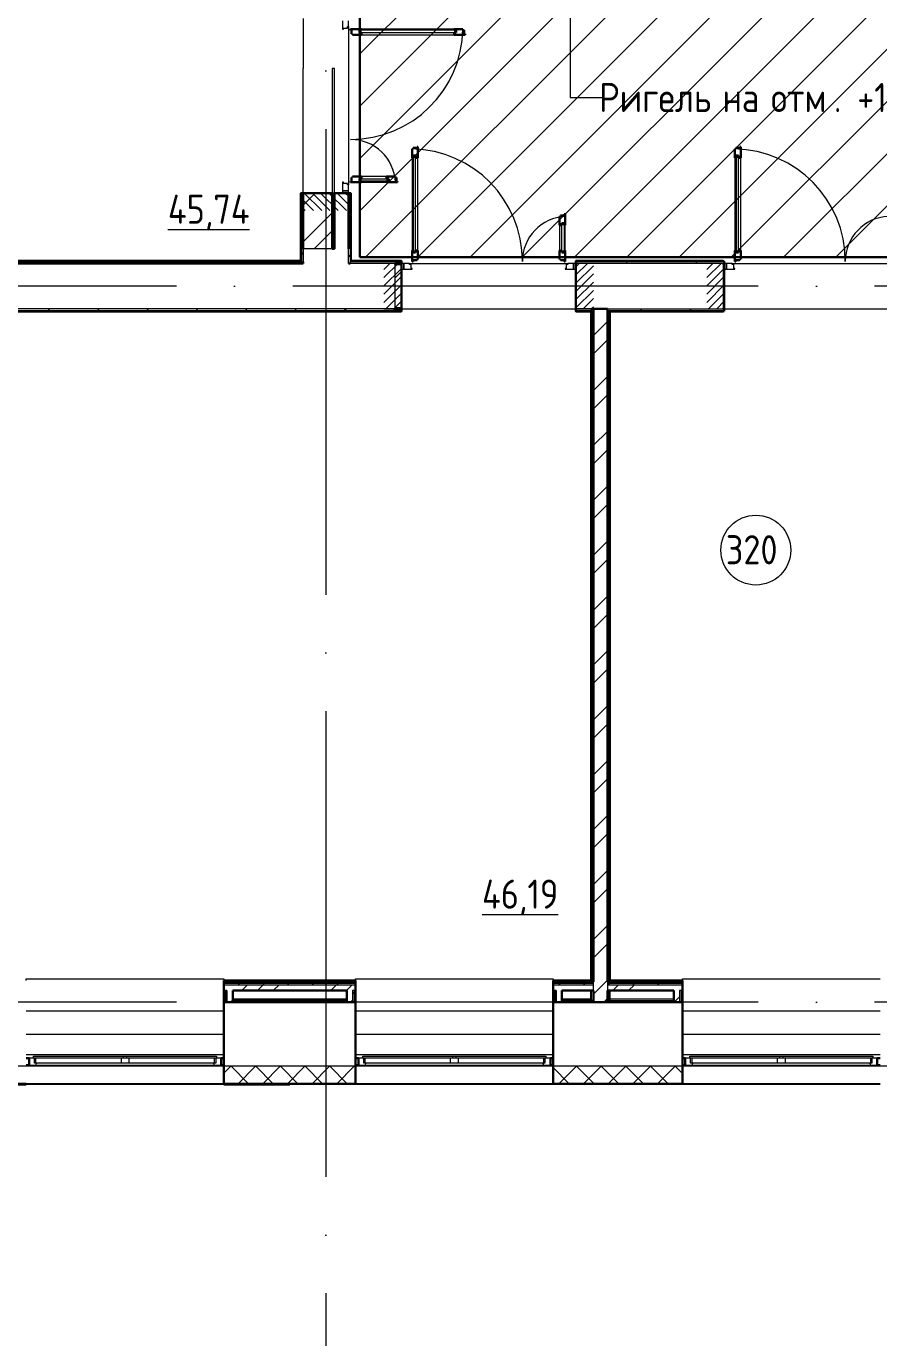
# Model space of a CAD drawing. Header units: millimetres. Extents: x -259809 to 472825, y -397243 to 31861.
# Drawn here: x 247746 to 255074, y -373335 to -362069 of the extents above; entities that cross this region are included whole.
import ezdxf

# ---------------------------------------------------------------- set-up
doc = ezdxf.new("R2010")
doc.units = ezdxf.units.MM
doc.linetypes.add('ADSK_Линия сетки', pattern=[25, 20, -2.5, 0, -2.5])
doc.linetypes.add('ADSK_Штриховая_ш2 п1_5', pattern=[4.5, 3, -1.5])
for name, color, linetype, lineweight in [('_ Окна', 252, 'Continuous', 30), ('Аннотация', 252, 'Continuous', 18), ('Двери', 252, 'Continuous', 9), ('лс', 5, 'Continuous', 30), ('Марки помещений', 252, 'Continuous', 20), ('Ограждение', 252, 'Continuous', 9), ('Окна', 252, 'Continuous', 9), ('Оси', 252, 'Continuous', 9), ('Перекрытие', 252, 'Continuous', 18), ('Стены внутренние', 252, 'Continuous', 18), ('Стены наружные', 252, 'Continuous', 18), ('Стены штриховка', 7, 'Continuous', 9)]:
    doc.layers.add(name, color=color, linetype=linetype, lineweight=lineweight)
doc.layers.add('Двери открывание', color=7, linetype='Continuous', lineweight=9, true_color=0xc0c0c0)
doc.styles.add('GOST Common_2', font='', dxfattribs={"width": 0.9, "height": 250})
doc.styles.get('GOST Common_2').set_extended_font_data('GOST type B')

# ---------------------------------------------------------------- blocks, each defined once
blk = doc.blocks.new('3 этаж')
at = {"layer": '_ Окна', "color": 251, "true_color": 0x636466}
for p, q in [((247771, -18245), (247746, -18245)), ((247771, -18303), (247771, -18245)), ((249446, -18245), (249421, -18245)), ((249421, -18245), (249421, -18303)), ((250601, -18245), (250576, -18245)), ((250601, -18303), (250601, -18245)), ((252276, -18245), (252251, -18245)), ((252251, -18245), (252251, -18303)), ((253411, -18245), (253386, -18245)), ((253411, -18303), (253411, -18245)), ((255086, -18245), (255061, -18245)), ((255061, -18245), (255061, -18303)), ((247746, -18303), (247771, -18303)), ((249421, -18303), (249446, -18303)), ((250576, -18303), (250601, -18303)), ((252251, -18303), (252276, -18303)), ((253386, -18303), (253411, -18303)), ((255061, -18303), (255086, -18303))]:
    blk.add_line(p, q, dxfattribs=at)
at = {"layer": '_ Окна', "color": 251, "lineweight": 18, "true_color": 0x636466}
for p, q in [((247809, -18245), (247771, -18245)), ((247771, -18245), (247771, -18303)), ((247817, -18286), (247817, -18245)), ((249375, -18245), (249375, -18286)), ((249421, -18245), (249383, -18245)), ((249421, -18303), (249421, -18245)), ((250639, -18245), (250601, -18245)), ((250601, -18245), (250601, -18303)), ((250647, -18286), (250647, -18245)), ((252205, -18245), (252205, -18286)), ((252251, -18245), (252213, -18245)), ((252251, -18303), (252251, -18245)), ((253449, -18245), (253411, -18245)), ((253411, -18245), (253411, -18303)), ((253457, -18286), (253457, -18245)), ((255015, -18245), (255015, -18286)), ((255061, -18245), (255023, -18245)), ((255061, -18303), (255061, -18245)), ((247771, -18303), (247831, -18303)), ((247829, -18286), (247817, -18286)), ((247831, -18303), (247835, -18286)), ((249357, -18286), (249362, -18303)), ((249362, -18303), (249421, -18303)), ((249375, -18286), (249363, -18286)), ((250601, -18303), (250661, -18303)), ((250659, -18286), (250647, -18286)), ((250661, -18303), (250665, -18286)), ((252187, -18286), (252192, -18303)), ((252192, -18303), (252251, -18303)), ((252205, -18286), (252193, -18286)), ((253411, -18303), (253471, -18303)), ((253469, -18286), (253457, -18286)), ((253471, -18303), (253475, -18286)), ((254997, -18286), (255002, -18303)), ((255002, -18303), (255061, -18303)), ((255015, -18286), (255003, -18286))]:
    blk.add_line(p, q, dxfattribs=at)
at = {"layer": 'Аннотация', "color": 251, "lineweight": 9, "true_color": 0x636466}
for p, q in [((252422, -9207), (252422, -9993)), ((252422, -9993), (252694, -9993))]:
    blk.add_line(p, q, dxfattribs=at)
at = {"layer": 'Двери', "color": 251, "true_color": 0x636466}
for p, q in [((250466, -9333), (250466, -9405)), ((250516, -9382), (250516, -9333)), ((250466, -9405), (250474, -9405)), ((250474, -9405), (250474, -9396)), ((250474, -9396), (250508, -9396)), ((250508, -9396), (250508, -9382)), ((250508, -9382), (250516, -9382)), ((250610, -9414), (250610, -9435)), ((251442, -9414), (250610, -9414)), ((250610, -9435), (251442, -9435)), ((251424, -9405), (250628, -9405)), ((250628, -9455), (251424, -9455)), ((251442, -9435), (251442, -9414)), ((251063, -10510), (251063, -11306)), ((251072, -10492), (251072, -11324)), ((251093, -10492), (251072, -10492)), ((251093, -11324), (251093, -10492)), ((251113, -11306), (251113, -10510)), ((253838, -10510), (253838, -11306)), ((253847, -10492), (253847, -11324)), ((253868, -10492), (253847, -10492)), ((253868, -11324), (253868, -10492)), ((253888, -11306), (253888, -10510)), ((250610, -10691), (250862, -10691)), ((250610, -10712), (250610, -10691)), ((250844, -10671), (250628, -10671)), ((250862, -10691), (250862, -10712)), ((250474, -10721), (250466, -10721)), ((250466, -10721), (250466, -10793)), ((250516, -10793), (250466, -10793)), ((250466, -10793), (250466, -10813)), ((250466, -10793), (250516, -10793)), ((250466, -10813), (250516, -10813)), ((250474, -10730), (250474, -10721)), ((250508, -10730), (250474, -10730)), ((250508, -10744), (250508, -10730)), ((250516, -10744), (250508, -10744)), ((250516, -10793), (250516, -10744)), ((250516, -10813), (250516, -10793)), ((250862, -10712), (250610, -10712)), ((250628, -10721), (250844, -10721)), ((252329, -11090), (252329, -11306)), ((252349, -11324), (252349, -11072)), ((252349, -11072), (252370, -11072)), ((252370, -11072), (252370, -11324)), ((252379, -11306), (252379, -11090)), ((251072, -11324), (251093, -11324)), ((252370, -11324), (252349, -11324)), ((253847, -11324), (253868, -11324)), ((250971, -11418), (250971, -11468)), ((250991, -11418), (250971, -11418)), ((250971, -11468), (250991, -11468)), ((250991, -11468), (250991, -11418)), ((251040, -11418), (250991, -11418)), ((250991, -11418), (250991, -11468)), ((250991, -11468), (251063, -11468)), ((251040, -11426), (251040, -11418)), ((251054, -11426), (251040, -11426)), ((251054, -11460), (251054, -11426)), ((251063, -11460), (251054, -11460)), ((251063, -11468), (251063, -11460)), ((252388, -11460), (252379, -11460)), ((252379, -11460), (252379, -11468)), ((252379, -11468), (252451, -11468)), ((252402, -11426), (252388, -11426)), ((252388, -11426), (252388, -11460)), ((252402, -11418), (252402, -11426)), ((252451, -11418), (252402, -11418)), ((252471, -11418), (252451, -11418)), ((252451, -11418), (252451, -11468)), ((252451, -11468), (252451, -11418)), ((252451, -11468), (252471, -11468)), ((252471, -11468), (252471, -11418)), ((253746, -11418), (253746, -11468)), ((253766, -11418), (253746, -11418)), ((253746, -11468), (253766, -11468)), ((253766, -11468), (253766, -11418)), ((253815, -11418), (253766, -11418)), ((253766, -11418), (253766, -11468)), ((253766, -11468), (253838, -11468)), ((253815, -11426), (253815, -11418)), ((253829, -11426), (253815, -11426)), ((253829, -11460), (253829, -11426)), ((253838, -11460), (253829, -11460)), ((253838, -11468), (253838, -11460))]:
    blk.add_line(p, q, dxfattribs=at)
at = {"layer": 'Двери', "color": 251, "lineweight": 30, "true_color": 0x636466}
for p, q in [((250628, -9405), (250534, -9405)), ((250534, -9405), (250534, -9413)), ((250534, -9413), (250543, -9413)), ((250543, -9413), (250543, -9447)), ((250543, -9447), (250552, -9447)), ((250552, -9447), (250552, -9455)), ((250552, -9455), (250628, -9455)), ((250610, -9414), (250628, -9414)), ((250610, -9435), (250610, -9414)), ((250628, -9435), (250610, -9435)), ((250628, -9414), (250628, -9405)), ((250628, -9455), (250628, -9435)), ((251500, -9405), (251424, -9405)), ((251424, -9414), (251424, -9405)), ((251442, -9414), (251424, -9414)), ((251424, -9435), (251442, -9435)), ((251424, -9455), (251424, -9435)), ((251424, -9455), (251518, -9455)), ((251442, -9435), (251442, -9414)), ((251500, -9413), (251500, -9405)), ((251509, -9413), (251500, -9413)), ((251509, -9447), (251509, -9413)), ((251518, -9447), (251509, -9447)), ((251518, -9455), (251518, -9447)), ((251071, -10434), (251063, -10434)), ((251063, -10434), (251063, -10510)), ((251105, -10425), (251071, -10425)), ((251071, -10425), (251071, -10434)), ((251113, -10416), (251105, -10416)), ((251105, -10416), (251105, -10425)), ((251113, -10510), (251113, -10416)), ((253846, -10434), (253838, -10434)), ((253838, -10434), (253838, -10510)), ((253880, -10425), (253846, -10425)), ((253846, -10425), (253846, -10434)), ((253888, -10416), (253880, -10416)), ((253880, -10416), (253880, -10425)), ((253888, -10510), (253888, -10416)), ((251072, -10510), (251063, -10510)), ((251072, -10492), (251072, -10510)), ((251093, -10492), (251072, -10492)), ((251093, -10510), (251093, -10492)), ((251113, -10510), (251093, -10510)), ((253847, -10510), (253838, -10510)), ((253847, -10492), (253847, -10510)), ((253868, -10492), (253847, -10492)), ((253868, -10510), (253868, -10492)), ((253888, -10510), (253868, -10510)), ((250543, -10679), (250543, -10713)), ((250552, -10679), (250543, -10679)), ((250628, -10671), (250552, -10671)), ((250552, -10671), (250552, -10679)), ((250628, -10691), (250610, -10691)), ((250610, -10691), (250610, -10712)), ((250628, -10671), (250628, -10691)), ((250920, -10671), (250844, -10671)), ((250844, -10671), (250844, -10691)), ((250844, -10691), (250862, -10691)), ((250862, -10691), (250862, -10712)), ((250920, -10679), (250920, -10671)), ((250929, -10679), (250920, -10679)), ((250929, -10713), (250929, -10679)), ((250543, -10713), (250534, -10713)), ((250534, -10713), (250534, -10721)), ((250534, -10721), (250628, -10721)), ((250610, -10712), (250628, -10712)), ((250628, -10712), (250628, -10721)), ((250844, -10712), (250844, -10721)), ((250862, -10712), (250844, -10712)), ((250844, -10721), (250938, -10721)), ((250938, -10713), (250929, -10713)), ((250938, -10721), (250938, -10713)), ((252337, -11014), (252329, -11014)), ((252329, -11014), (252329, -11090)), ((252371, -11005), (252337, -11005)), ((252337, -11005), (252337, -11014)), ((252379, -10996), (252371, -10996)), ((252371, -10996), (252371, -11005)), ((252379, -11090), (252379, -10996)), ((252329, -11090), (252349, -11090)), ((252349, -11090), (252349, -11072)), ((252349, -11072), (252370, -11072)), ((252370, -11072), (252370, -11090)), ((252370, -11090), (252379, -11090)), ((251063, -11306), (251063, -11400)), ((251072, -11306), (251063, -11306)), ((251072, -11324), (251072, -11306)), ((251093, -11324), (251072, -11324)), ((251093, -11306), (251093, -11324)), ((251113, -11306), (251093, -11306)), ((251113, -11382), (251113, -11306)), ((252329, -11306), (252329, -11382)), ((252329, -11306), (252349, -11306)), ((252349, -11306), (252349, -11324)), ((252349, -11324), (252370, -11324)), ((252370, -11306), (252379, -11306)), ((252370, -11324), (252370, -11306)), ((252379, -11400), (252379, -11306)), ((253838, -11306), (253838, -11400)), ((253847, -11306), (253838, -11306)), ((253847, -11324), (253847, -11306)), ((253868, -11324), (253847, -11324)), ((253868, -11306), (253868, -11324)), ((253888, -11306), (253868, -11306)), ((253888, -11382), (253888, -11306)), ((251063, -11400), (251071, -11400)), ((251071, -11400), (251071, -11391)), ((251071, -11391), (251105, -11391)), ((251105, -11391), (251105, -11382)), ((251105, -11382), (251113, -11382)), ((252329, -11382), (252337, -11382)), ((252337, -11382), (252337, -11391)), ((252337, -11391), (252371, -11391)), ((252371, -11391), (252371, -11400)), ((252371, -11400), (252379, -11400)), ((253838, -11400), (253846, -11400)), ((253846, -11400), (253846, -11391)), ((253846, -11391), (253880, -11391)), ((253880, -11391), (253880, -11382)), ((253880, -11382), (253888, -11382))]:
    blk.add_line(p, q, dxfattribs=at)
at = {"layer": 'Двери', "color": 251, "linetype": 'ADSK_Штриховая_ш2 п1_5', "true_color": 0x636466}
for p, q in [((250516, -10813), (250126, -10813)), ((250126, -10813), (250126, -10963)), ((250516, -10963), (250516, -10813)), ((250971, -11418), (250821, -11418)), ((250971, -11808), (250971, -11418)), ((252621, -11418), (252471, -11418)), ((252471, -11418), (252471, -11808)), ((253746, -11418), (253596, -11418)), ((253746, -11808), (253746, -11418)), ((250821, -11808), (250971, -11808)), ((252471, -11808), (252621, -11808)), ((253596, -11808), (253746, -11808))]:
    blk.add_line(p, q, dxfattribs=at)
at = {"layer": 'Двери', "color": 251, "linetype": 'Continuous', "lineweight": 18, "true_color": 0x636466}
for p, q in [((250136, -10813), (250286, -10963)), ((250206, -10813), (250356, -10963)), ((250277, -10813), (250427, -10963)), ((250348, -10813), (250498, -10963)), ((250419, -10813), (250516, -10911)), ((250489, -10813), (250516, -10841)), ((250126, -10875), (250215, -10963)), ((250126, -10946), (250144, -10963)), ((250821, -11469), (250872, -11418)), ((250821, -11540), (250943, -11418)), ((250821, -11611), (250971, -11461)), ((252471, -11446), (252498, -11418)), ((252471, -11516), (252569, -11418)), ((252471, -11587), (252621, -11437)), ((253596, -11469), (253647, -11418)), ((253596, -11540), (253718, -11418)), ((253596, -11611), (253746, -11461)), ((250821, -11681), (250971, -11531)), ((250821, -11752), (250971, -11602)), ((252471, -11658), (252621, -11508)), ((252471, -11728), (252621, -11578)), ((253596, -11681), (253746, -11531)), ((253596, -11752), (253746, -11602)), ((250836, -11808), (250971, -11673)), ((252471, -11799), (252621, -11649)), ((253611, -11808), (253746, -11673)), ((250906, -11808), (250971, -11743)), ((252533, -11808), (252621, -11720)), ((252603, -11808), (252621, -11791)), ((253681, -11808), (253746, -11743))]:
    blk.add_line(p, q, dxfattribs=at)
at = {"layer": 'Двери открывание', "color": 251, "true_color": 0x636466}
for centre, radius, start, end in [((250534, -9387), 966, 270, 358.9323), ((250534, -10739), 386, 2.6728, 90), ((251045, -11400), 966, 0, 88.9323), ((253820, -11400), 966, 0, 88.9323), ((252397, -11400), 386, 92.6728, 180), ((255172, -11400), 386, 92.6728, 180)]:
    blk.add_arc(centre, radius, start, end, dxfattribs=at)
at = {"layer": 'Марки помещений', "color": 251, "true_color": 0x636466}
blk.add_circle((254017, -13880), 300, dxfattribs=at)
at = {"layer": 'Ограждение', "color": 251, "true_color": 0x636466}
for p, q in [((250101, -10813), (250106, -10813)), ((250101, -10813), (250101, -11393)), ((250536, -10813), (250541, -10813)), ((250541, -11393), (250541, -10813)), ((250101, -11393), (244371, -11393)), ((250106, -11398), (250101, -11393)), ((250541, -11393), (250536, -11398)), ((250971, -11393), (250541, -11393)), ((250971, -11393), (250971, -11398)), ((252471, -11398), (252471, -11393)), ((253736, -11393), (252471, -11393)), ((253736, -11393), (253736, -11398)), ((250971, -11828), (250971, -11833)), ((252471, -11833), (252471, -11828)), ((252596, -11833), (252601, -11828)), ((252766, -11833), (252761, -11828)), ((253736, -11828), (253736, -11833)), ((244824, -11833), (250971, -11833)), ((252471, -11833), (252596, -11833)), ((252596, -11833), (252596, -17579)), ((252766, -17578), (252766, -11833)), ((252766, -11833), (253736, -11833)), ((247746, -17578), (247746, -17563)), ((247746, -17563), (249446, -17563)), ((249446, -17563), (249446, -17578)), ((250576, -17578), (250576, -17563)), ((250576, -17563), (252276, -17563)), ((252276, -17563), (252276, -17578)), ((253386, -17578), (253386, -17563)), ((253386, -17563), (255086, -17563)), ((252596, -17663), (252596, -17738)), ((252606, -17747), (252606, -17663)), ((252756, -17663), (252756, -17748)), ((252766, -17738), (252766, -17663)), ((250501, -17738), (249521, -17738)), ((252596, -17738), (252351, -17738)), ((252596, -17738), (252605, -17747)), ((252766, -17738), (252756, -17748)), ((253311, -17738), (252766, -17738)), ((247746, -17838), (249446, -17838)), ((250576, -17838), (252276, -17838)), ((253386, -17838), (255086, -17838)), ((247746, -18038), (249446, -18038)), ((250576, -18038), (252276, -18038)), ((253386, -18038), (255086, -18038)), ((247746, -18213), (249446, -18213)), ((250576, -18213), (252276, -18213)), ((253386, -18213), (255086, -18213))]:
    blk.add_line(p, q, dxfattribs=at)
at = {"layer": 'Окна', "color": 251, "true_color": 0x636466}
for p, q in [((247809, -18228), (248581, -18228)), ((247809, -18245), (247809, -18228)), ((248581, -18245), (247809, -18245)), ((247829, -18286), (247829, -18245)), ((248561, -18245), (248561, -18286)), ((248581, -18228), (248611, -18228)), ((248581, -18228), (248581, -18245)), ((248611, -18245), (248581, -18245)), ((248611, -18228), (249383, -18228)), ((248611, -18245), (248611, -18228)), ((249383, -18245), (248611, -18245)), ((248631, -18286), (248631, -18245)), ((249363, -18245), (249363, -18286)), ((249383, -18228), (249383, -18245)), ((250639, -18228), (251411, -18228)), ((250639, -18245), (250639, -18228)), ((251411, -18245), (250639, -18245)), ((250659, -18286), (250659, -18245)), ((251391, -18245), (251391, -18286)), ((251411, -18228), (251441, -18228)), ((251411, -18228), (251411, -18245)), ((251441, -18245), (251411, -18245)), ((251441, -18228), (252213, -18228)), ((251441, -18245), (251441, -18228)), ((252213, -18245), (251441, -18245)), ((251461, -18286), (251461, -18245)), ((252193, -18245), (252193, -18286)), ((252213, -18228), (252213, -18245)), ((253449, -18228), (254221, -18228)), ((253449, -18245), (253449, -18228)), ((254221, -18245), (253449, -18245)), ((253469, -18286), (253469, -18245)), ((254201, -18245), (254201, -18286)), ((254221, -18228), (254251, -18228)), ((254221, -18228), (254221, -18245)), ((254251, -18245), (254221, -18245)), ((254251, -18228), (255023, -18228)), ((254251, -18245), (254251, -18228)), ((255023, -18245), (254251, -18245)), ((254271, -18286), (254271, -18245)), ((255003, -18245), (255003, -18286)), ((255023, -18228), (255023, -18245)), ((248561, -18286), (247829, -18286)), ((247831, -18303), (249362, -18303)), ((248631, -18286), (248561, -18286)), ((249363, -18286), (248631, -18286)), ((251391, -18286), (250659, -18286)), ((250661, -18303), (252192, -18303)), ((251461, -18286), (251391, -18286)), ((252193, -18286), (251461, -18286)), ((254201, -18286), (253469, -18286)), ((253471, -18303), (255002, -18303)), ((254271, -18286), (254201, -18286)), ((255003, -18286), (254271, -18286))]:
    blk.add_line(p, q, dxfattribs=at)
at = {"layer": 'Оси', "color": 251, "linetype": 'ADSK_Линия сетки', "ltscale": 200, "true_color": 0x636466}
for p, q in [((250321, -263), (250321, -31390)), ((314039, -11613), (237099, -11613)), ((314039, -17763), (237099, -17763))]:
    blk.add_line(p, q, dxfattribs=at)
at = {"layer": 'Перекрытие', "color": 251, "true_color": 0x636466}
blk.add_line((250376, -10813), (250396, -10813), dxfattribs=at)
at = {"layer": 'Стены внутренние', "color": 251, "true_color": 0x636466}
for p, q in [((250126, -9313), (250126, -9743)), ((250516, -9382), (250516, -10744)), ((250396, -9743), (250376, -9743)), ((250396, -10813), (250396, -9743)), ((250376, -11293), (250126, -11293)), ((250126, -11293), (250126, -11403)), ((250516, -11418), (250516, -11293)), ((250916, -11418), (250531, -11418)), ((250916, -11803), (250916, -11423)), ((251040, -11418), (252402, -11418)), ((253736, -11418), (252471, -11418)), ((253815, -11418), (255177, -11418)), ((250971, -11808), (252606, -11808)), ((252741, -11808), (253736, -11808)), ((253746, -11808), (255246, -11808)), ((267396, -18313), (243621, -18313)), ((249446, -18465), (247746, -18465)), ((252276, -18465), (250576, -18465)), ((255086, -18465), (253386, -18465))]:
    blk.add_line(p, q, dxfattribs=at)
at = {"layer": 'Стены внутренние', "color": 251, "lineweight": 30, "true_color": 0x636466}
for p, q in [((250516, -10813), (250396, -10813)), ((250396, -10813), (250396, -11293)), ((250516, -11293), (250516, -10813)), ((250396, -11293), (250376, -11293)), ((250126, -11403), (250126, -11418)), ((250531, -11418), (250516, -11418)), ((250916, -11423), (250916, -11418)), ((252471, -11418), (252471, -11808)), ((253736, -11423), (253736, -11418)), ((250916, -11808), (250916, -11803)), ((252606, -11808), (252621, -11808)), ((253736, -11808), (253736, -11803)), ((249446, -17763), (249446, -18465)), ((250501, -17763), (249521, -17763)), ((250576, -18465), (250576, -17763)), ((252276, -17763), (252276, -18465)), ((252621, -17763), (252351, -17763)), ((253311, -17763), (252741, -17763)), ((253386, -18465), (253386, -17763)), ((249446, -18465), (250576, -18465)), ((252276, -18465), (253386, -18465))]:
    blk.add_line(p, q, dxfattribs=at)
at = {"layer": 'Стены внутренние', "color": 251, "linetype": 'Continuous', "lineweight": 9, "true_color": 0x636466}
for p, q in [((249446, -18372), (249505, -18313)), ((249657, -18463), (249507, -18313)), ((249567, -18463), (249717, -18313)), ((249869, -18463), (249719, -18313)), ((249779, -18463), (249929, -18313)), ((250081, -18463), (249931, -18313)), ((249992, -18463), (250142, -18313)), ((250293, -18463), (250143, -18313)), ((250204, -18463), (250354, -18313)), ((250505, -18463), (250355, -18313)), ((250416, -18463), (250566, -18313)), ((250576, -18322), (250567, -18313)), ((252414, -18463), (252276, -18325)), ((252325, -18463), (252475, -18313)), ((252627, -18463), (252477, -18313)), ((252537, -18463), (252687, -18313)), ((252839, -18463), (252689, -18313)), ((252749, -18463), (252899, -18313)), ((253051, -18463), (252901, -18313)), ((252961, -18463), (253111, -18313)), ((253263, -18463), (253113, -18313)), ((253173, -18463), (253323, -18313)), ((253386, -18375), (253325, -18313)), ((252473, -18465), (252472, -18463)), ((252825, -18465), (252824, -18463)), ((253039, -18463), (253038, -18465))]:
    blk.add_line(p, q, dxfattribs=at)
at = {"layer": 'Стены наружные', "color": 251, "true_color": 0x636466}
for p, q in [((250126, -10813), (250126, -9743)), ((250376, -9743), (250376, -10813)), ((253736, -11423), (253736, -11803)), ((250916, -11808), (244799, -11808)), ((249521, -17747), (250501, -17747)), ((250501, -17762), (249521, -17762)), ((252351, -17747), (252614, -17747)), ((252614, -17762), (252351, -17762)), ((252614, -17762), (252614, -17747)), ((252749, -17748), (253311, -17748)), ((252749, -17763), (252749, -17748)), ((249446, -18470), (247746, -18470)), ((255086, -18470), (250011, -18470)), ((252841, -18470), (252841, -18465)), ((253386, -18465), (253386, -18470))]:
    blk.add_line(p, q, dxfattribs=at)
at = {"layer": 'Стены наружные', "color": 251, "lineweight": 30, "true_color": 0x636466}
for p, q in [((250376, -10813), (250106, -10813)), ((250106, -10813), (250106, -11398)), ((250126, -10813), (250126, -11293)), ((250376, -11293), (250376, -10813)), ((250536, -10813), (250516, -10813)), ((250536, -11398), (250536, -10813)), ((244271, -11418), (250126, -11418)), ((250111, -11403), (244351, -11403)), ((250106, -11398), (244356, -11398)), ((250536, -11403), (250531, -11403)), ((250971, -11398), (250536, -11398)), ((250916, -11418), (250971, -11418)), ((250971, -11423), (250916, -11423)), ((250971, -11418), (250971, -11398)), ((250971, -11803), (250971, -11423)), ((252471, -11398), (252471, -11418)), ((253746, -11398), (252471, -11398)), ((253736, -11418), (253746, -11418)), ((253746, -11423), (253736, -11423)), ((253746, -11418), (253746, -11398)), ((253746, -11803), (253746, -11423)), ((244819, -11828), (250971, -11828)), ((250916, -11803), (250971, -11803)), ((250971, -11808), (250916, -11808)), ((250971, -11828), (250971, -11808)), ((252471, -11808), (252471, -11828)), ((252471, -11828), (252601, -11828)), ((252601, -11828), (252601, -17578)), ((252606, -11823), (252606, -17583)), ((252621, -11808), (252621, -17588)), ((252741, -11808), (252621, -11808)), ((252741, -17588), (252741, -11808)), ((252756, -17583), (252756, -11823)), ((252761, -11828), (253746, -11828)), ((252761, -17578), (252761, -11828)), ((253736, -11803), (253746, -11803)), ((253746, -11808), (253736, -11808)), ((253746, -11828), (253746, -11808)), ((249446, -17578), (249446, -17763)), ((250576, -17578), (249446, -17578)), ((249521, -17663), (250501, -17663)), ((249521, -17763), (249521, -17663)), ((250501, -17663), (250501, -17763)), ((250576, -17763), (250576, -17578)), ((252276, -17578), (252276, -17763)), ((252601, -17578), (252276, -17578)), ((252351, -17663), (252621, -17663)), ((252351, -17763), (252351, -17663)), ((252606, -17583), (252601, -17583)), ((252621, -17663), (252621, -17763)), ((252741, -17763), (252741, -17663)), ((252741, -17663), (253311, -17663)), ((253386, -17578), (252761, -17578)), ((253311, -17663), (253311, -17763)), ((253386, -17763), (253386, -17578)), ((249446, -17763), (249521, -17763)), ((250501, -17763), (250576, -17763)), ((252276, -17763), (252351, -17763)), ((252621, -17763), (252741, -17763)), ((253311, -17763), (253386, -17763)), ((247171, -18465), (247746, -18465)), ((247746, -18470), (247171, -18470)), ((247746, -18465), (247746, -18470)), ((250011, -18465), (249446, -18465)), ((249446, -18465), (249446, -18470)), ((249446, -18470), (250011, -18470)), ((250011, -18465), (250011, -18470))]:
    blk.add_line(p, q, dxfattribs=at)
at = {"layer": 'Стены наружные', "color": 251, "linetype": 'Continuous', "lineweight": 9, "true_color": 0x636466}
for p, q in [((250126, -10918), (250231, -10813)), ((250106, -10853), (250111, -10848)), ((250106, -10924), (250111, -10919)), ((250111, -10919), (250126, -10904)), ((250516, -10938), (250531, -10923)), ((250531, -10853), (250536, -10848)), ((250531, -10923), (250536, -10918)), ((250106, -10995), (250111, -10990)), ((250126, -11232), (250376, -10982)), ((250531, -10994), (250536, -10989)), ((250106, -11065), (250111, -11060)), ((250106, -11136), (250111, -11131)), ((250222, -11293), (250376, -11139)), ((250531, -11065), (250536, -11060)), ((250531, -11135), (250536, -11130)), ((250106, -11207), (250111, -11202)), ((250531, -11206), (250536, -11201)), ((250106, -11278), (250111, -11273)), ((250106, -11348), (250111, -11343)), ((250111, -11343), (250126, -11328)), ((250516, -11363), (250531, -11348)), ((250531, -11277), (250536, -11272)), ((250531, -11348), (250536, -11343)), ((247788, -11403), (247793, -11398)), ((247859, -11403), (247864, -11398)), ((247930, -11403), (247935, -11398)), ((248001, -11403), (248006, -11398)), ((248071, -11403), (248076, -11398)), ((248107, -11418), (248107, -11403)), ((248142, -11403), (248147, -11398)), ((248213, -11403), (248218, -11398)), ((248283, -11403), (248288, -11398)), ((248354, -11403), (248359, -11398)), ((248425, -11403), (248430, -11398)), ((248496, -11403), (248501, -11398)), ((248566, -11403), (248571, -11398)), ((248637, -11403), (248642, -11398)), ((248707, -11418), (248707, -11403)), ((248708, -11403), (248713, -11398)), ((248778, -11403), (248783, -11398)), ((248849, -11403), (248854, -11398)), ((248920, -11403), (248925, -11398)), ((248990, -11403), (248995, -11398)), ((249061, -11403), (249066, -11398)), ((249132, -11403), (249137, -11398)), ((249203, -11403), (249208, -11398)), ((249273, -11403), (249278, -11398)), ((249307, -11418), (249307, -11403)), ((249344, -11403), (249349, -11398)), ((249415, -11403), (249420, -11398)), ((249485, -11403), (249490, -11398)), ((249556, -11403), (249561, -11398)), ((249627, -11403), (249632, -11398)), ((249698, -11403), (249703, -11398)), ((249768, -11403), (249773, -11398)), ((249839, -11403), (249844, -11398)), ((249907, -11418), (249907, -11403)), ((249910, -11403), (249915, -11398)), ((249980, -11403), (249985, -11398)), ((250051, -11403), (250056, -11398)), ((250546, -11403), (250551, -11398)), ((250617, -11403), (250622, -11398)), ((250688, -11403), (250693, -11398)), ((250758, -11403), (250763, -11398)), ((250829, -11403), (250834, -11398)), ((250900, -11403), (250905, -11398)), ((250916, -11542), (250971, -11487)), ((250970, -11403), (250971, -11402)), ((252526, -11403), (252531, -11398)), ((252597, -11403), (252602, -11398)), ((252667, -11403), (252672, -11398)), ((252738, -11403), (252743, -11398)), ((252809, -11403), (252814, -11398)), ((252880, -11403), (252885, -11398)), ((252907, -11418), (252907, -11403)), ((252950, -11403), (252955, -11398)), ((253021, -11403), (253026, -11398)), ((253092, -11403), (253097, -11398)), ((253162, -11403), (253167, -11398)), ((253233, -11403), (253238, -11398)), ((253304, -11403), (253309, -11398)), ((253375, -11403), (253380, -11398)), ((253445, -11403), (253450, -11398)), ((253507, -11418), (253507, -11403)), ((253516, -11403), (253521, -11398)), ((253587, -11403), (253592, -11398)), ((253657, -11403), (253662, -11398)), ((253728, -11403), (253733, -11398)), ((253736, -11551), (253746, -11541)), ((253736, -11551), (253746, -11541)), ((247788, -11828), (247793, -11823)), ((247858, -11828), (247863, -11823)), ((247929, -11828), (247934, -11823)), ((247934, -11823), (247949, -11808)), ((248000, -11828), (248005, -11823)), ((248071, -11828), (248076, -11823)), ((248141, -11828), (248146, -11823)), ((248212, -11828), (248217, -11823)), ((248283, -11828), (248288, -11823)), ((248353, -11828), (248358, -11823)), ((248358, -11823), (248373, -11808)), ((248424, -11828), (248429, -11823)), ((248495, -11828), (248500, -11823)), ((248565, -11828), (248570, -11823)), ((248636, -11828), (248641, -11823)), ((248707, -11828), (248712, -11823)), ((248778, -11828), (248783, -11823)), ((248783, -11823), (248798, -11808)), ((248848, -11828), (248853, -11823)), ((248919, -11828), (248924, -11823)), ((248990, -11828), (248995, -11823)), ((249060, -11828), (249065, -11823)), ((249131, -11828), (249136, -11823)), ((249202, -11828), (249207, -11823)), ((249207, -11823), (249222, -11808)), ((249273, -11828), (249278, -11823)), ((249343, -11828), (249348, -11823)), ((249414, -11828), (249419, -11823)), ((249485, -11828), (249490, -11823)), ((249555, -11828), (249560, -11823)), ((249626, -11828), (249631, -11823)), ((249631, -11823), (249646, -11808)), ((249697, -11828), (249702, -11823)), ((249768, -11828), (249773, -11823)), ((249838, -11828), (249843, -11823)), ((249909, -11828), (249914, -11823)), ((249980, -11828), (249985, -11823)), ((250050, -11828), (250055, -11823)), ((250055, -11823), (250070, -11808)), ((250121, -11828), (250126, -11823)), ((250192, -11828), (250197, -11823)), ((250263, -11828), (250268, -11823)), ((250333, -11828), (250338, -11823)), ((250404, -11828), (250409, -11823)), ((250475, -11828), (250480, -11823)), ((250480, -11823), (250495, -11808)), ((250545, -11828), (250550, -11823)), ((250616, -11828), (250621, -11823)), ((250687, -11828), (250692, -11823)), ((250758, -11828), (250763, -11823)), ((250828, -11828), (250833, -11823)), ((250899, -11828), (250904, -11823)), ((250904, -11823), (250919, -11808)), ((250970, -11803), (250971, -11802)), ((250970, -11828), (250971, -11827)), ((252525, -11828), (252530, -11823)), ((252596, -11828), (252601, -11823)), ((252601, -11823), (252606, -11818)), ((252808, -11828), (252813, -11823)), ((252879, -11828), (252884, -11823)), ((252950, -11828), (252955, -11823)), ((253020, -11828), (253025, -11823)), ((253025, -11823), (253040, -11808)), ((253091, -11828), (253096, -11823)), ((253162, -11828), (253167, -11823)), ((253232, -11828), (253237, -11823)), ((253303, -11828), (253308, -11823)), ((253374, -11828), (253379, -11823)), ((253445, -11828), (253450, -11823)), ((253450, -11823), (253465, -11808)), ((253515, -11828), (253520, -11823)), ((253586, -11828), (253591, -11823)), ((253657, -11828), (253662, -11823)), ((253727, -11828), (253732, -11823)), ((252601, -11894), (252606, -11889)), ((252621, -12037), (252741, -11917)), ((252756, -11880), (252761, -11875)), ((252601, -11965), (252606, -11960)), ((252601, -12035), (252606, -12030)), ((252756, -11951), (252761, -11946)), ((252756, -12022), (252761, -12017)), ((252601, -12106), (252606, -12101)), ((252621, -12195), (252741, -12075)), ((252741, -12107), (252756, -12092)), ((252756, -12092), (252761, -12087)), ((252756, -12163), (252761, -12158)), ((252601, -12177), (252606, -12172)), ((252601, -12247), (252606, -12242)), ((252756, -12234), (252761, -12229)), ((252601, -12318), (252606, -12313)), ((252601, -12389), (252606, -12384)), ((252621, -12509), (252741, -12389)), ((252756, -12304), (252761, -12299)), ((252756, -12375), (252761, -12370)), ((252601, -12459), (252606, -12454)), ((252756, -12446), (252761, -12441)), ((252601, -12530), (252606, -12525)), ((252601, -12601), (252606, -12596)), ((252621, -12666), (252741, -12546)), ((252741, -12532), (252756, -12517)), ((252756, -12517), (252761, -12512)), ((252756, -12587), (252761, -12582)), ((252601, -12672), (252606, -12667)), ((252756, -12658), (252761, -12653)), ((252756, -12729), (252761, -12724)), ((252601, -12742), (252606, -12737)), ((252601, -12813), (252606, -12808)), ((252756, -12799), (252761, -12794)), ((252601, -12884), (252606, -12879)), ((252601, -12954), (252606, -12949)), ((252621, -12980), (252741, -12860)), ((252741, -12956), (252756, -12941)), ((252756, -12870), (252761, -12865)), ((252756, -12941), (252761, -12936)), ((252601, -13025), (252606, -13020)), ((252621, -13138), (252741, -13018)), ((252756, -13012), (252761, -13007)), ((252601, -13096), (252606, -13091)), ((252601, -13167), (252606, -13162)), ((252756, -13082), (252761, -13077)), ((252756, -13153), (252761, -13148)), ((252601, -13237), (252606, -13232)), ((252756, -13224), (252761, -13219)), ((252756, -13294), (252761, -13289)), ((252601, -13308), (252606, -13303)), ((252601, -13379), (252606, -13374)), ((252621, -13452), (252741, -13332)), ((252741, -13380), (252756, -13365)), ((252756, -13365), (252761, -13360)), ((252601, -13449), (252606, -13444)), ((252601, -13520), (252606, -13515)), ((252621, -13609), (252741, -13489)), ((252756, -13436), (252761, -13431)), ((252756, -13507), (252761, -13502)), ((252601, -13591), (252606, -13586)), ((252756, -13577), (252761, -13572)), ((252601, -13662), (252606, -13657)), ((252601, -13732), (252606, -13727)), ((252756, -13648), (252761, -13643)), ((252756, -13719), (252761, -13714)), ((252601, -13803), (252606, -13798)), ((252621, -13923), (252741, -13803)), ((252741, -13804), (252756, -13789)), ((252756, -13789), (252761, -13784)), ((252756, -13860), (252761, -13855)), ((252601, -13874), (252606, -13869)), ((252601, -13944), (252606, -13939)), ((252621, -14081), (252741, -13961)), ((252756, -13931), (252761, -13926)), ((252601, -14015), (252606, -14010)), ((252601, -14086), (252606, -14081)), ((252756, -14002), (252761, -13997)), ((252756, -14072), (252761, -14067)), ((252601, -14157), (252606, -14152)), ((252756, -14143), (252761, -14138)), ((252601, -14227), (252606, -14222)), ((252601, -14298), (252606, -14293)), ((252621, -14395), (252741, -14275)), ((252741, -14229), (252756, -14214)), ((252756, -14214), (252761, -14209)), ((252756, -14284), (252761, -14279)), ((252601, -14369), (252606, -14364)), ((252756, -14355), (252761, -14350)), ((252601, -14439), (252606, -14434)), ((252601, -14510), (252606, -14505)), ((252621, -14552), (252741, -14432)), ((252756, -14426), (252761, -14421)), ((252756, -14497), (252761, -14492)), ((252601, -14581), (252606, -14576)), ((252741, -14653), (252756, -14638)), ((252756, -14567), (252761, -14562)), ((252756, -14638), (252761, -14633)), ((252601, -14652), (252606, -14647)), ((252601, -14722), (252606, -14717)), ((252621, -14866), (252741, -14746)), ((252756, -14709), (252761, -14704)), ((252601, -14793), (252606, -14788)), ((252601, -14864), (252606, -14859)), ((252756, -14779), (252761, -14774)), ((252756, -14850), (252761, -14845)), ((252601, -14934), (252606, -14929)), ((252621, -15023), (252741, -14903)), ((252756, -14921), (252761, -14916)), ((252601, -15005), (252606, -15000)), ((252601, -15076), (252606, -15071)), ((252741, -15077), (252756, -15062)), ((252756, -14991), (252761, -14986)), ((252756, -15062), (252761, -15057)), ((252601, -15146), (252606, -15141)), ((252756, -15133), (252761, -15128)), ((252756, -15204), (252761, -15199)), ((252601, -15217), (252606, -15212)), ((252601, -15288), (252606, -15283)), ((252621, -15338), (252741, -15218)), ((252756, -15274), (252761, -15269)), ((252601, -15359), (252606, -15354)), ((252601, -15429), (252606, -15424)), ((252621, -15495), (252741, -15375)), ((252756, -15345), (252761, -15340)), ((252756, -15416), (252761, -15411)), ((252601, -15500), (252606, -15495)), ((252741, -15501), (252756, -15486)), ((252756, -15486), (252761, -15481)), ((252601, -15571), (252606, -15566)), ((252601, -15641), (252606, -15636)), ((252756, -15557), (252761, -15552)), ((252756, -15628), (252761, -15623)), ((252601, -15712), (252606, -15707)), ((252621, -15809), (252741, -15689)), ((252756, -15699), (252761, -15694)), ((252756, -15769), (252761, -15764)), ((252601, -15783), (252606, -15778)), ((252601, -15854), (252606, -15849)), ((252621, -15966), (252741, -15846)), ((252756, -15840), (252761, -15835)), ((252601, -15924), (252606, -15919)), ((252601, -15995), (252606, -15990)), ((252741, -15926), (252756, -15911)), ((252756, -15911), (252761, -15906)), ((252756, -15981), (252761, -15976)), ((252601, -16066), (252606, -16061)), ((252756, -16052), (252761, -16047)), ((252601, -16136), (252606, -16131)), ((252601, -16207), (252606, -16202)), ((252621, -16281), (252741, -16161)), ((252756, -16123), (252761, -16118)), ((252756, -16194), (252761, -16189)), ((252601, -16278), (252606, -16273)), ((252621, -16438), (252741, -16318)), ((252756, -16264), (252761, -16259)), ((252756, -16335), (252761, -16330)), ((252601, -16349), (252606, -16344)), ((252601, -16419), (252606, -16414)), ((252741, -16350), (252756, -16335)), ((252756, -16406), (252761, -16401)), ((252601, -16490), (252606, -16485)), ((252601, -16561), (252606, -16556)), ((252756, -16476), (252761, -16471)), ((252756, -16547), (252761, -16542)), ((252601, -16631), (252606, -16626)), ((252621, -16752), (252741, -16632)), ((252756, -16618), (252761, -16613)), ((252601, -16702), (252606, -16697)), ((252601, -16773), (252606, -16768)), ((252741, -16774), (252756, -16759)), ((252756, -16689), (252761, -16684)), ((252756, -16759), (252761, -16754)), ((252601, -16844), (252606, -16839)), ((252621, -16909), (252741, -16789)), ((252756, -16830), (252761, -16825)), ((252756, -16901), (252761, -16896)), ((252601, -16914), (252606, -16909)), ((252601, -16985), (252606, -16980)), ((252756, -16971), (252761, -16966)), ((252601, -17056), (252606, -17051)), ((252601, -17126), (252606, -17121)), ((252621, -17224), (252741, -17104)), ((252756, -17042), (252761, -17037)), ((252756, -17113), (252761, -17108)), ((252601, -17197), (252606, -17192)), ((252741, -17199), (252756, -17184)), ((252756, -17184), (252761, -17179)), ((252601, -17268), (252606, -17263)), ((252601, -17339), (252606, -17334)), ((252621, -17381), (252741, -17261)), ((252756, -17254), (252761, -17249)), ((252756, -17325), (252761, -17320)), ((252601, -17409), (252606, -17404)), ((252756, -17396), (252761, -17391)), ((252601, -17480), (252606, -17475)), ((252601, -17551), (252606, -17546)), ((252756, -17466), (252761, -17461)), ((252756, -17537), (252761, -17532)), ((249457, -17583), (249462, -17578)), ((249528, -17583), (249533, -17578)), ((249569, -17613), (249581, -17601)), ((249581, -17601), (249594, -17588)), ((249599, -17583), (249604, -17578)), ((249599, -17663), (249649, -17613)), ((249669, -17583), (249674, -17578)), ((249734, -17663), (249784, -17613)), ((249740, -17583), (249745, -17578)), ((249781, -17613), (249793, -17601)), ((249793, -17601), (249806, -17588)), ((249806, -17588), (249811, -17583)), ((249811, -17583), (249816, -17578)), ((249869, -17663), (249919, -17613)), ((249882, -17583), (249887, -17578)), ((249952, -17583), (249957, -17578)), ((249993, -17613), (250005, -17601)), ((250005, -17601), (250018, -17588)), ((250023, -17583), (250028, -17578)), ((250094, -17583), (250099, -17578)), ((250164, -17583), (250169, -17578)), ((250205, -17613), (250218, -17601)), ((250218, -17601), (250230, -17588)), ((250230, -17588), (250235, -17583)), ((250235, -17583), (250240, -17578)), ((250306, -17583), (250311, -17578)), ((250363, -17663), (250413, -17613)), ((250377, -17583), (250382, -17578)), ((250417, -17613), (250430, -17601)), ((250430, -17601), (250442, -17588)), ((250447, -17583), (250452, -17578)), ((250498, -17663), (250548, -17613)), ((250518, -17583), (250523, -17578)), ((250551, -17691), (250564, -17679)), ((250564, -17679), (250576, -17666)), ((252276, -17664), (252276, -17663)), ((252286, -17583), (252291, -17578)), ((252326, -17613), (252339, -17601)), ((252339, -17601), (252351, -17588)), ((252351, -17588), (252356, -17583)), ((252356, -17583), (252361, -17578)), ((252427, -17583), (252432, -17578)), ((252498, -17583), (252503, -17578)), ((252539, -17613), (252551, -17601)), ((252551, -17601), (252564, -17588)), ((252569, -17583), (252574, -17578)), ((252621, -17695), (252741, -17575)), ((252751, -17613), (252763, -17601)), ((252763, -17601), (252776, -17588)), ((252776, -17588), (252781, -17583)), ((252781, -17583), (252786, -17578)), ((252788, -17663), (252838, -17613)), ((252851, -17583), (252856, -17578)), ((252922, -17583), (252927, -17578)), ((252923, -17663), (252973, -17613)), ((252963, -17613), (252975, -17601)), ((252975, -17601), (252988, -17588)), ((252993, -17583), (252998, -17578)), ((253064, -17583), (253069, -17578)), ((253134, -17583), (253139, -17578)), ((253175, -17613), (253187, -17601)), ((253187, -17601), (253200, -17588)), ((253200, -17588), (253205, -17583)), ((253205, -17583), (253210, -17578)), ((253276, -17583), (253281, -17578)), ((253346, -17583), (253351, -17578)), ((249446, -17736), (249459, -17723)), ((249459, -17723), (249471, -17711)), ((249499, -17763), (249521, -17742)), ((250533, -17763), (250551, -17745)), ((252710, -17763), (252741, -17732)), ((253316, -17763), (253361, -17718))]:
    blk.add_line(p, q, dxfattribs=at)
at = {"layer": 'Стены штриховка', "color": 251, "true_color": 0x636466}
for p, q in [((250111, -10813), (250111, -11403)), ((250531, -10813), (250531, -11418)), ((250111, -11403), (250126, -11403)), ((250971, -11403), (250536, -11403)), ((253746, -11403), (252471, -11403)), ((244814, -11823), (250971, -11823)), ((252606, -11808), (252471, -11808)), ((252471, -11823), (252606, -11823)), ((252606, -11823), (252606, -11808)), ((252756, -11823), (253746, -11823)), ((250576, -17583), (249446, -17583)), ((249446, -17588), (250576, -17588)), ((249446, -17601), (250576, -17601)), ((249446, -17613), (250576, -17613)), ((249471, -17663), (249446, -17663)), ((249459, -17663), (249459, -17763)), ((249471, -17663), (249471, -17763)), ((250576, -17663), (250551, -17663)), ((250551, -17663), (250551, -17763)), ((250564, -17663), (250564, -17763)), ((252601, -17583), (252276, -17583)), ((252276, -17588), (252621, -17588)), ((252276, -17601), (252621, -17601)), ((252276, -17613), (252621, -17613)), ((252301, -17663), (252276, -17663)), ((252289, -17663), (252289, -17763)), ((252301, -17663), (252301, -17763)), ((252606, -17583), (252621, -17583)), ((252621, -17663), (252621, -17588)), ((252741, -17588), (253386, -17588)), ((252741, -17588), (252741, -17663)), ((252741, -17601), (253386, -17601)), ((252741, -17613), (253386, -17613)), ((253386, -17583), (252756, -17583)), ((253386, -17663), (253361, -17663)), ((253361, -17663), (253361, -17763)), ((253374, -17663), (253374, -17763)), ((249448, -18389), (249446, -18389)), ((249448, -18389), (249448, -18463)), ((249448, -18463), (250574, -18463)), ((250576, -18389), (250574, -18389)), ((250574, -18463), (250574, -18389)), ((252278, -18389), (252276, -18389)), ((252278, -18389), (252278, -18463)), ((252278, -18463), (253384, -18463)), ((253386, -18389), (253384, -18389)), ((253384, -18463), (253384, -18389))]:
    blk.add_line(p, q, dxfattribs=at)
at = {"layer": 'Аннотация', "color": 251, "true_color": 0x636466, "style": 'GOST Common_2', "width": 0.9}
for s, p in [('Ригель', (252671, -10118)), ('. +10.770 (h', (254689, -10118)), ('на', (253731, -10118)), ('отм', (254148, -10118))]:
    blk.add_text(s, height=250, dxfattribs=at).set_placement(p)
at = {"layer": 'Марки помещений', "color": 251, "true_color": 0x636466, "style": 'GOST Common_2', "width": 0.9}
for s, p in [('%%U45,74', (248964, -11077)), ('320', (253759, -14002)), ('%%U46,19', (251664, -16960))]:
    blk.add_text(s, height=250, dxfattribs=at).set_placement(p)

msp = doc.modelspace()

# ---------------------------------------------------------------- hatches: boundary and pattern name
at = {"layer": 'лс', "lineweight": 5, "true_color": 0xf26722}
h = msp.add_hatch(dxfattribs=at)
h.set_pattern_fill('ANSI31', color=30, scale=100)
h.set_pattern_definition([(45, (0, 56557.33), (-224.5064, 224.5064), [])])
h.paths.add_polyline_path([(258100, -355819), (250613, -355819), (250613, -364054), (270047, -364054), (270047, -362207), (258100, -362207)])
edge = h.paths.add_edge_path(flags=16)
edge.add_ellipse((252003, -356537), major_axis=(912, 0), ratio=0.29514, start_angle=0, end_angle=360)

# ---------------------------------------------------------------- linework, layer by layer
at = {"layer": 'лс', "color": 30, "lineweight": 30, "true_color": 0xf26722}
msp.add_lwpolyline([(250613, -364054), (250613, -355819), (258100, -355819), (258100, -362207), (270047, -362207), (270047, -364054)], close=True, dxfattribs=at)

# ---------------------------------------------------------------- block references
msp.add_blockref('3 этаж', (0, -352689))

doc.saveas('drawing.dxf')
